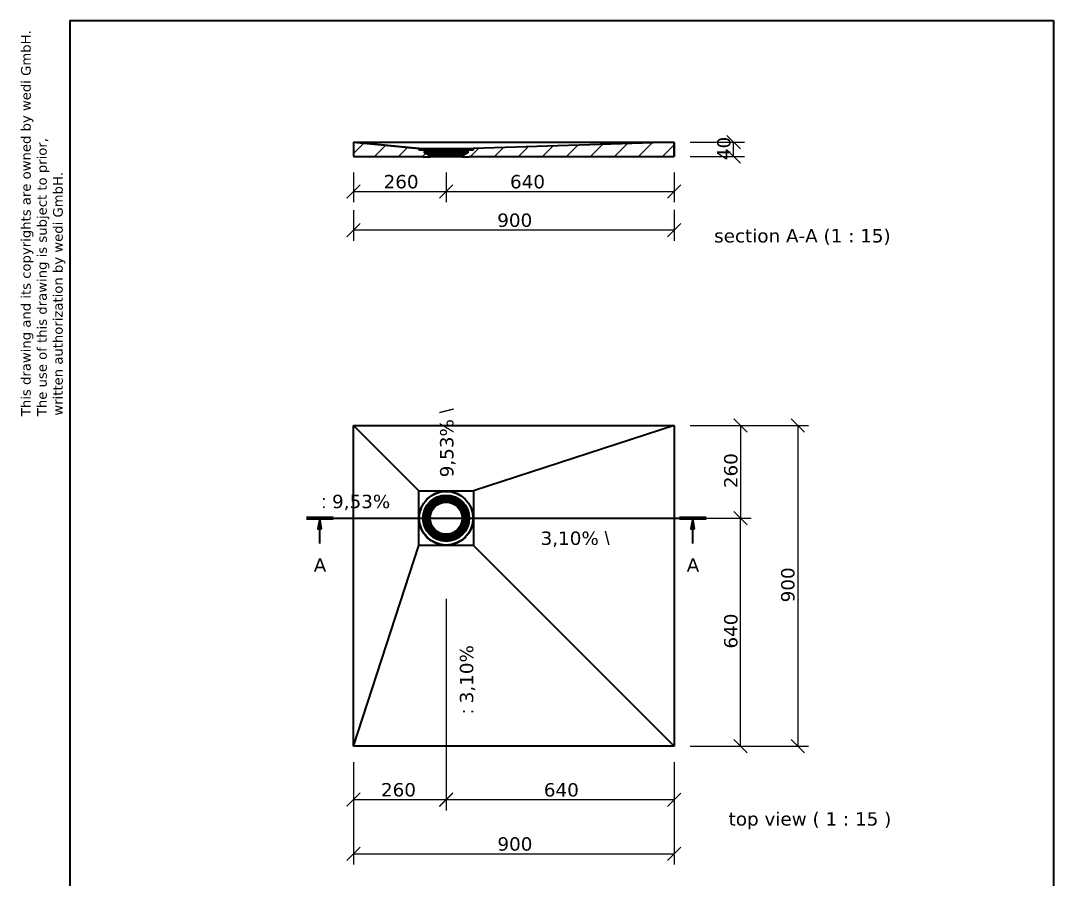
# Model space of a CAD drawing. Header units: millimetres. Extents: x 102 to 3000, y 150 to 4305.
# Drawn here: x 102 to 3000, y 1895 to 4305 of the extents above; entities that cross this region are included whole.
import ezdxf

# ---------------------------------------------------------------- set-up
doc = ezdxf.new("R2010")
doc.units = ezdxf.units.MM
doc.header["$LTSCALE"] = 15
for name, color, linetype, lineweight in [('_Sichtbarkanten', 7, 'Continuous', 35), ('Bemaßung (ISO)', 7, 'Continuous', 25), ('Rahmen (ISO)', 7, 'Continuous', 35), ('Schnittlinie (ISO)', 7, 'Continuous', 35), ('Schraffur (ISO)', 7, 'Continuous', 13), ('Symbol (ISO)', 7, 'Continuous', 25), ('Verdeckt (ISO)', 7, 'Continuous', 35)]:
    doc.layers.add(name, color=color, linetype=linetype, lineweight=lineweight)
doc.styles.add('Bezeichnungstext (DIN)', font='verdana.ttf')
doc.styles.add('Notiztext (DIN)', font='verdana.ttf')
doc.styles.add('Textstil65', font='verdana.ttf')
doc.dimstyles.new('Standard (DIN)', dxfattribs={"dimscale": 15, "dimtxt": 2.5, "dimasz": 2.5, "dimexe": 2, "dimexo": 10, "dimgap": 0.5, "dimtad": 1, "dimdec": 1, "dimrnd": 1e-08, "dimtxsty": 'Notiztext (DIN)', "dimblk": 'OBLIQUE', "dimcen": 0.09, "dimclrd": 256, "dimclre": 256, "dimclrt": 256, "dimadec": 0, "dimazin": 2, "dimtfac": 1, "dimtmove": 0, "dimatfit": 3, "dimfxl": 0, "dimtolj": 1, "dimtzin": 0, "dimlwd": -1, "dimlwe": -1, "dimarcsym": 0})
doc.dimstyles.new('Standard (DIN)-03', dxfattribs={"dimscale": 15, "dimtxt": 2.5, "dimasz": 2.5, "dimexe": 2, "dimexo": 3, "dimgap": 0.5, "dimtad": 1, "dimdec": 1, "dimrnd": 1e-08, "dimtxsty": 'Notiztext (DIN)', "dimblk": 'OBLIQUE', "dimcen": 0.09, "dimclrd": 256, "dimclre": 256, "dimclrt": 256, "dimadec": 0, "dimazin": 2, "dimtfac": 1, "dimtmove": 0, "dimatfit": 3, "dimfxl": 0, "dimtolj": 1, "dimtzin": 0, "dimlwd": -1, "dimlwe": -1, "dimarcsym": 0})

# ---------------------------------------------------------------- blocks, each defined once
blk = doc.blocks.new('Ränder Wedi_hoch')
at = {"layer": 'Rahmen (ISO)'}
for p, q in [((16, 287), (16, 10)), ((16, 287), (200, 287)), ((200, 287), (200, 10)), ((16, 10), (200, 10))]:
    blk.add_line(p, q, dxfattribs=at)
at = {"layer": 'Rahmen (ISO)', "char_height": 1.8, "attachment_point": 7, "rotation": 90, "style": 'Textstil65'}
for s, insert in [('This drawing and its copyrights are owned by wedi GmbH.', (9.2, 213)), ('The use of this drawing is subject to prior,', (12.2, 213)), ('written authorization by wedi GmbH.', (15.19, 213.1)), ('unterliegt dem Urheberrecht. Die Verwendung bedarf in jedem', (12.2, 10.21)), ('Fall der vorherigen, schriftlichen Zustimmung der wedi GmbH.', (15.19, 10.24)), ('Diese Zeichnung / Skizze ist Eigentum der wedi GmbH und ', (9.2, 10.24))]:
    blk.add_mtext(s, dxfattribs=dict(at, insert=insert))
blk = doc.blocks.new('2DTransSchnitt0')
at = {"layer": 'Schnittlinie (ISO)', "linetype": 'Continuous'}
for p, q in [((60.3, 193.9), (135.02, 193.91)), ((62.77, 193.9), (62.42, 191.9)), ((62.77, 191.9), (62.77, 193.9)), ((63.12, 191.9), (62.77, 193.9)), ((132.54, 193.91), (132.19, 191.91)), ((132.54, 191.91), (132.54, 193.91)), ((132.89, 191.91), (132.54, 193.91)), ((62.42, 191.9), (63.12, 191.9)), ((62.77, 189.2), (62.77, 191.9)), ((132.19, 191.91), (132.89, 191.91)), ((132.54, 189.2), (132.54, 191.91))]:
    blk.add_line(p, q, dxfattribs=at)
at = {"layer": 'Schnittlinie (ISO)', "linetype": 'Continuous', "lineweight": 70}
for p, q in [((60.3, 193.9), (65.25, 193.9)), ((130.06, 193.91), (135.02, 193.91))]:
    blk.add_line(p, q, dxfattribs=at)
at = {"layer": 'Schnittlinie (ISO)', "linetype": 'Continuous', "flags": 128}
for points in [[(63.12, 191.9), (62.77, 193.9), (62.42, 191.9), (63.12, 191.9)], [(132.89, 191.91), (132.54, 193.91), (132.19, 191.91), (132.89, 191.91)]]:
    blk.add_lwpolyline(points, dxfattribs=at)
at = {"layer": 'Schnittlinie (ISO)'}
for points in [[(63.12, 191.9), (62.77, 193.9), (62.42, 191.9), (63.12, 191.9)], [(132.89, 191.91), (132.54, 193.91), (132.19, 191.91), (132.89, 191.91)]]:
    blk.add_solid(points, dxfattribs=at)
at = {"layer": 'Schnittlinie (ISO)', "char_height": 2.5, "attachment_point": 7, "style": 'Bezeichnungstext (DIN)'}
for insert in [(61.64, 183.9), (131.41, 183.91)]:
    blk.add_mtext('A', dxfattribs=dict(at, insert=insert))
blk = doc.blocks.new('_Oblique')
at = {"color": 0, "linetype": 'ByBlock', "lineweight": -2}
blk.add_line((-0.5, -0.5), (0.5, 0.5), dxfattribs=at)
blk = doc.blocks.new('*D41')
at = {"layer": 'Bemaßung (ISO)', "transparency": 16777216}
for p, q in [((1036.1, 3878.6), (1036.1, 3795.4)), ((1296.1, 3878.7), (1296.1, 3795.4)), ((1036.1, 3825.4), (1296.1, 3825.4))]:
    blk.add_line(p, q, dxfattribs=at)
at = {"layer": 'Defpoints', "color": 0, "transparency": 16777216}
for p in [(1036.1, 3923.6), (1296.1, 3923.7), (1296.1, 3825.4)]:
    blk.add_point(p, dxfattribs=at)
at = {"layer": 'Bemaßung (ISO)', "transparency": 16777216, "xscale": 37.5, "yscale": 37.5, "zscale": 37.5, "rotation": 180}
blk.add_blockref('_Oblique', (1036.1, 3825.4), dxfattribs=at)
at = {"layer": 'Bemaßung (ISO)', "transparency": 16777216, "xscale": 37.5, "yscale": 37.5, "zscale": 37.5}
blk.add_blockref('_Oblique', (1296.1, 3825.4), dxfattribs=at)
at = {"layer": 'Bemaßung (ISO)', "transparency": 16777216, "insert": (1120.6, 3871.9), "char_height": 37.5, "attachment_point": 1, "style": 'Notiztext (DIN)'}
blk.add_mtext('\\A1;260', dxfattribs=at)
blk = doc.blocks.new('*D42')
at = {"layer": 'Bemaßung (ISO)', "transparency": 16777216}
for p, q in [((1296.1, 3878), (1296.1, 3795.4)), ((1936.1, 3878.7), (1936.1, 3795.4)), ((1296.1, 3825.4), (1936.1, 3825.4))]:
    blk.add_line(p, q, dxfattribs=at)
at = {"layer": 'Defpoints', "color": 0, "transparency": 16777216}
for p in [(1296.1, 3923), (1936.1, 3923.7), (1936.1, 3825.4)]:
    blk.add_point(p, dxfattribs=at)
at = {"layer": 'Bemaßung (ISO)', "transparency": 16777216, "xscale": 37.5, "yscale": 37.5, "zscale": 37.5, "rotation": 180}
blk.add_blockref('_Oblique', (1296.1, 3825.4), dxfattribs=at)
at = {"layer": 'Bemaßung (ISO)', "transparency": 16777216, "xscale": 37.5, "yscale": 37.5, "zscale": 37.5}
blk.add_blockref('_Oblique', (1936.1, 3825.4), dxfattribs=at)
at = {"layer": 'Bemaßung (ISO)', "transparency": 16777216, "insert": (1475.3, 3871.9), "char_height": 37.5, "attachment_point": 1, "style": 'Notiztext (DIN)'}
blk.add_mtext('\\A1;640', dxfattribs=at)
blk = doc.blocks.new('*D43')
at = {"layer": 'Bemaßung (ISO)', "transparency": 16777216}
for p, q in [((1981, 3963.7), (2132.9, 3963.7)), ((2102.9, 3923.7), (2102.9, 3963.7)), ((1981.1, 3923.7), (2132.9, 3923.7))]:
    blk.add_line(p, q, dxfattribs=at)
at = {"layer": 'Defpoints', "color": 0, "transparency": 16777216}
for p in [(1936, 3963.7), (2102.9, 3963.7), (1936.1, 3923.7)]:
    blk.add_point(p, dxfattribs=at)
at = {"layer": 'Bemaßung (ISO)', "transparency": 16777216, "xscale": 37.5, "yscale": 37.5, "zscale": 37.5}
for p, rotation in [((2102.9, 3963.7), 90), ((2102.9, 3923.7), 270)]:
    blk.add_blockref('_Oblique', p, dxfattribs=dict(at, rotation=rotation))
at = {"layer": 'Bemaßung (ISO)', "transparency": 16777216, "insert": (2056.4, 3913.6), "char_height": 37.5, "attachment_point": 1, "rotation": 90, "style": 'Notiztext (DIN)'}
blk.add_mtext('\\A1;40', dxfattribs=at)
blk = doc.blocks.new('*D44')
at = {"layer": 'Bemaßung (ISO)', "transparency": 16777216}
for p, q in [((1036.1, 2223.6), (1036.1, 1936.7)), ((1936.1, 2223.6), (1936.1, 1936.7)), ((1036.1, 1966.7), (1936.1, 1966.7))]:
    blk.add_line(p, q, dxfattribs=at)
at = {"layer": 'Defpoints', "color": 0, "transparency": 16777216}
for p in [(1036.1, 2268.6), (1936.1, 2268.6), (1936.1, 1966.7)]:
    blk.add_point(p, dxfattribs=at)
at = {"layer": 'Bemaßung (ISO)', "transparency": 16777216, "xscale": 37.5, "yscale": 37.5, "zscale": 37.5, "rotation": 180}
blk.add_blockref('_Oblique', (1036.1, 1966.7), dxfattribs=at)
at = {"layer": 'Bemaßung (ISO)', "transparency": 16777216, "xscale": 37.5, "yscale": 37.5, "zscale": 37.5}
blk.add_blockref('_Oblique', (1936.1, 1966.7), dxfattribs=at)
at = {"layer": 'Bemaßung (ISO)', "transparency": 16777216, "insert": (1440, 2013.2), "char_height": 37.5, "attachment_point": 1, "style": 'Notiztext (DIN)'}
blk.add_mtext('\\A1;900', dxfattribs=at)
blk = doc.blocks.new('*D45')
at = {"layer": 'Bemaßung (ISO)', "transparency": 16777216}
for p, q in [((1981.1, 3168.6), (2312.6, 3168.6)), ((2282.6, 3168.6), (2282.6, 2268.6)), ((1981.1, 2268.6), (2312.6, 2268.6))]:
    blk.add_line(p, q, dxfattribs=at)
at = {"layer": 'Defpoints', "color": 0, "transparency": 16777216}
for p in [(1936.1, 3168.6), (1936.1, 2268.6), (2282.6, 2268.6)]:
    blk.add_point(p, dxfattribs=at)
at = {"layer": 'Bemaßung (ISO)', "transparency": 16777216, "xscale": 37.5, "yscale": 37.5, "zscale": 37.5}
for p, rotation in [((2282.6, 3168.6), 90), ((2282.6, 2268.6), 270)]:
    blk.add_blockref('_Oblique', p, dxfattribs=dict(at, rotation=rotation))
at = {"layer": 'Bemaßung (ISO)', "transparency": 16777216, "insert": (2236, 2672.5), "char_height": 37.5, "attachment_point": 1, "rotation": 90, "style": 'Notiztext (DIN)'}
blk.add_mtext('\\A1;900', dxfattribs=at)
blk = doc.blocks.new('*D46')
at = {"layer": 'Bemaßung (ISO)', "transparency": 16777216}
for p, q in [((1296.1, 2682.1), (1296.1, 2088.8)), ((1036.2, 2118.8), (1036.2, 2088.8)), ((1036.2, 2118.8), (1296.1, 2118.8))]:
    blk.add_line(p, q, dxfattribs=at)
at = {"layer": 'Defpoints', "color": 0, "transparency": 16777216}
for p in [(1296.1, 2832.1), (1036.2, 2268.8), (1296.1, 2118.8)]:
    blk.add_point(p, dxfattribs=at)
at = {"layer": 'Bemaßung (ISO)', "transparency": 16777216, "xscale": 37.5, "yscale": 37.5, "zscale": 37.5, "rotation": 180}
blk.add_blockref('_Oblique', (1036.2, 2118.8), dxfattribs=at)
at = {"layer": 'Bemaßung (ISO)', "transparency": 16777216, "xscale": 37.5, "yscale": 37.5, "zscale": 37.5}
blk.add_blockref('_Oblique', (1296.1, 2118.8), dxfattribs=at)
at = {"layer": 'Bemaßung (ISO)', "transparency": 16777216, "insert": (1113.2, 2165.3), "char_height": 37.5, "attachment_point": 1, "style": 'Notiztext (DIN)'}
blk.add_mtext('\\A1;260', dxfattribs=at)
blk = doc.blocks.new('*D47')
at = {"layer": 'Bemaßung (ISO)', "transparency": 16777216}
for p, q in [((1296.1, 2682.1), (1296.1, 2088.6)), ((1936.1, 2118.6), (1296.1, 2118.6)), ((1936.1, 2118.6), (1936.1, 2088.6))]:
    blk.add_line(p, q, dxfattribs=at)
at = {"layer": 'Defpoints', "color": 0, "transparency": 16777216}
for p in [(1296.1, 2832.1), (1936.1, 2268.6), (1296.1, 2118.6)]:
    blk.add_point(p, dxfattribs=at)
at = {"layer": 'Bemaßung (ISO)', "transparency": 16777216, "xscale": 37.5, "yscale": 37.5, "zscale": 37.5, "rotation": 180}
blk.add_blockref('_Oblique', (1296.1, 2118.6), dxfattribs=at)
at = {"layer": 'Bemaßung (ISO)', "transparency": 16777216, "xscale": 37.5, "yscale": 37.5, "zscale": 37.5}
blk.add_blockref('_Oblique', (1936.1, 2118.6), dxfattribs=at)
at = {"layer": 'Bemaßung (ISO)', "transparency": 16777216, "insert": (1570.3, 2165.1), "char_height": 37.5, "attachment_point": 1, "style": 'Notiztext (DIN)'}
blk.add_mtext('\\A1;640', dxfattribs=at)
blk = doc.blocks.new('*D48')
at = {"layer": 'Bemaßung (ISO)', "transparency": 16777216}
for p, q in [((2085.9, 3168.4), (2152.5, 3168.4)), ((2122.5, 3168.4), (2122.5, 2908.5)), ((1522.6, 2908.5), (2152.5, 2908.5))]:
    blk.add_line(p, q, dxfattribs=at)
at = {"layer": 'Defpoints', "color": 0, "transparency": 16777216}
for p in [(1935.9, 3168.4), (1372.6, 2908.5), (2122.5, 2908.5)]:
    blk.add_point(p, dxfattribs=at)
at = {"layer": 'Bemaßung (ISO)', "transparency": 16777216, "xscale": 37.5, "yscale": 37.5, "zscale": 37.5}
for p, rotation in [((2122.5, 3168.4), 90), ((2122.5, 2908.5), 270)]:
    blk.add_blockref('_Oblique', p, dxfattribs=dict(at, rotation=rotation))
at = {"layer": 'Bemaßung (ISO)', "transparency": 16777216, "insert": (2076, 2993), "char_height": 37.5, "attachment_point": 1, "rotation": 90, "style": 'Notiztext (DIN)'}
blk.add_mtext('\\A1;260', dxfattribs=at)
blk = doc.blocks.new('*D49')
at = {"layer": 'Bemaßung (ISO)', "transparency": 16777216}
for p, q in [((1522.6, 2908.5), (2152.5, 2908.5)), ((2122.5, 2268.6), (2122.5, 2908.5)), ((2086.1, 2268.6), (2152.5, 2268.6))]:
    blk.add_line(p, q, dxfattribs=at)
at = {"layer": 'Defpoints', "color": 0, "transparency": 16777216}
for p in [(1372.6, 2908.5), (2122.5, 2908.5), (1936.1, 2268.6)]:
    blk.add_point(p, dxfattribs=at)
at = {"layer": 'Bemaßung (ISO)', "transparency": 16777216, "xscale": 37.5, "yscale": 37.5, "zscale": 37.5}
for p, rotation in [((2122.5, 2908.5), 90), ((2122.5, 2268.6), 270)]:
    blk.add_blockref('_Oblique', p, dxfattribs=dict(at, rotation=rotation))
at = {"layer": 'Bemaßung (ISO)', "transparency": 16777216, "insert": (2076, 2542.8), "char_height": 37.5, "attachment_point": 1, "rotation": 90, "style": 'Notiztext (DIN)'}
blk.add_mtext('\\A1;640', dxfattribs=at)
blk = doc.blocks.new('*D50')
at = {"layer": 'Bemaßung (ISO)', "transparency": 16777216}
for p, q in [((1036.1, 3773.6), (1036.1, 3687.2)), ((1936.1, 3773.7), (1936.1, 3687.2)), ((1936.1, 3717.2), (1036.1, 3717.2))]:
    blk.add_line(p, q, dxfattribs=at)
at = {"layer": 'Defpoints', "color": 0, "transparency": 16777216}
for p in [(1036.1, 3923.6), (1936.1, 3923.7), (1036.1, 3717.2)]:
    blk.add_point(p, dxfattribs=at)
at = {"layer": 'Bemaßung (ISO)', "transparency": 16777216, "xscale": 37.5, "yscale": 37.5, "zscale": 37.5}
for p, rotation in [((1036.1, 3717.2), 180.0023921007455), ((1936.1, 3717.2), 0.002392100745485237)]:
    blk.add_blockref('_Oblique', p, dxfattribs=dict(at, rotation=rotation))
at = {"layer": 'Bemaßung (ISO)', "transparency": 16777216, "insert": (1439.5, 3763.8), "char_height": 37.5, "attachment_point": 1, "rotation": 0.0024, "style": 'Notiztext (DIN)'}
blk.add_mtext('\\A1;900', dxfattribs=at)

msp = doc.modelspace()

# ---------------------------------------------------------------- hatches: boundary and pattern name
at = {"layer": 'Schraffur (ISO)'}
h = msp.add_hatch(dxfattribs=at)
h.set_pattern_fill('ANSI31', color=256, scale=381, style=0)
h.set_pattern_definition([(45, (0, 0), (-33.67596, 33.67596), [])])
h.paths.add_polyline_path([(1341.56, 3924.91), (1343.31, 3924.91), (1343.31, 3927.61), (1356.31, 3935.91), (1356.31, 3943.91), (1371.31, 3943.91), (1371.31, 3944.91), (1354.01, 3944.91), (1353.51, 3944.41), (1353.51, 3939.41), (1351.81, 3939.41), (1351.31, 3938.91), (1351.31, 3937.41), (1347.31, 3934.86), (1347.31, 3932.54), (1345.01, 3931.07), (1345.01, 3932.91), (1342.57, 3931.35), (1341.56, 3929.61)])
h.paths.add_polyline_path([(1248.81, 3924.91), (1250.56, 3924.91), (1250.56, 3929.61), (1249.56, 3931.35), (1247.11, 3932.91), (1247.11, 3931.07), (1244.81, 3932.54), (1244.81, 3934.85), (1240.81, 3937.41), (1240.81, 3938.91), (1240.31, 3939.41), (1238.61, 3939.41), (1238.61, 3944.41), (1238.11, 3944.91), (1220.81, 3944.91), (1220.81, 3943.91), (1235.81, 3943.91), (1235.81, 3935.91), (1248.81, 3927.61)])
h.paths.add_polyline_path([(1248.06, 3926.91), (1235.56, 3933.91), (1235.56, 3941.91), (1220.06, 3941.91), (1220.06, 3946.16), (1219.62, 3946.16), (1036.18, 3963.64), (1036.06, 3962.4), (1036.06, 3923.65), (1231.06, 3923.66), (1231.06, 3922.96), (1251.06, 3922.96), (1251.06, 3923.66), (1248.06, 3923.66)])
h.paths.add_polyline_path([(1356.56, 3933.91), (1344.06, 3926.91), (1344.06, 3923.66), (1341.06, 3923.66), (1341.06, 3922.96), (1361.06, 3922.96), (1361.06, 3923.66), (1936.06, 3923.69), (1936.06, 3962.44), (1936.02, 3963.69), (1372.54, 3946.16), (1372.06, 3946.16), (1372.06, 3941.91), (1356.56, 3941.91)])

# ---------------------------------------------------------------- linework, layer by layer
at = {"layer": '_Sichtbarkanten'}
for p, q in [((1036.18, 3963.64), (1036.06, 3962.4)), ((1036.06, 3962.4), (1036.06, 3923.65)), ((1219.62, 3946.16), (1036.18, 3963.64)), ((1036.18, 3963.64), (1036.19, 3963.64)), ((1036.19, 3963.64), (1935.86, 3963.68)), ((1036.19, 3963.64), (1219.62, 3946.16)), ((1220.06, 3946.16), (1219.62, 3946.16)), ((1220.06, 3941.91), (1220.06, 3946.16)), ((1220.06, 3946.16), (1372.06, 3946.16)), ((1235.56, 3941.91), (1220.06, 3941.91)), ((1238.11, 3944.91), (1220.81, 3944.91)), ((1220.81, 3944.91), (1220.81, 3943.91)), ((1220.81, 3943.91), (1235.81, 3943.91)), ((1235.56, 3933.91), (1235.56, 3941.91)), ((1235.81, 3941.91), (1235.56, 3941.91)), ((1235.81, 3943.91), (1235.81, 3935.91)), ((1238.61, 3944.41), (1238.11, 3944.91)), ((1354.01, 3944.91), (1238.11, 3944.91)), ((1238.61, 3939.41), (1238.61, 3944.41)), ((1238.61, 3944.41), (1353.51, 3944.41)), ((1354.01, 3944.91), (1353.51, 3944.41)), ((1353.51, 3944.41), (1353.51, 3939.41)), ((1371.31, 3944.91), (1354.01, 3944.91)), ((1356.31, 3943.91), (1371.31, 3943.91)), ((1356.31, 3935.91), (1356.31, 3943.91)), ((1356.56, 3941.91), (1356.31, 3941.91)), ((1372.06, 3941.91), (1356.56, 3941.91)), ((1356.56, 3941.91), (1356.56, 3933.91)), ((1371.31, 3943.91), (1371.31, 3944.91)), ((1372.54, 3946.16), (1372.06, 3946.16)), ((1372.06, 3946.16), (1372.06, 3941.91)), ((1936.02, 3963.69), (1372.54, 3946.16)), ((1936.06, 3962.44), (1936.02, 3963.69)), ((1936.03, 3963.69), (1936.02, 3963.69)), ((1936.07, 3962.44), (1936.03, 3963.69)), ((1936.06, 3923.69), (1936.06, 3962.44)), ((1936.07, 3962.44), (1936.06, 3962.44)), ((1936.07, 3962.44), (1936.07, 3923.69)), ((1036.06, 3923.65), (1231.06, 3923.66)), ((1231.06, 3923.66), (1231.06, 3922.96)), ((1231.06, 3922.96), (1251.06, 3922.96)), ((1248.06, 3926.91), (1235.56, 3933.91)), ((1238.94, 3933.91), (1235.56, 3933.91)), ((1235.81, 3935.91), (1248.81, 3927.61)), ((1240.31, 3939.41), (1238.61, 3939.41)), ((1240.81, 3938.91), (1240.31, 3939.41)), ((1351.81, 3939.41), (1240.31, 3939.41)), ((1240.81, 3937.41), (1240.81, 3938.91)), ((1240.81, 3938.91), (1351.31, 3938.91)), ((1244.81, 3934.85), (1240.81, 3937.41)), ((1351.31, 3937.41), (1240.81, 3937.41)), ((1347.31, 3934.86), (1244.81, 3934.85)), ((1244.81, 3932.54), (1244.81, 3934.85)), ((1247.11, 3931.07), (1244.81, 3932.54)), ((1247.11, 3932.54), (1244.81, 3932.54)), ((1249.56, 3931.35), (1247.11, 3932.91)), ((1247.11, 3932.91), (1247.11, 3931.07)), ((1345.01, 3932.91), (1247.11, 3932.91)), ((1248.06, 3923.66), (1248.06, 3926.91)), ((1248.06, 3926.91), (1248.81, 3926.91)), ((1251.06, 3923.66), (1248.06, 3923.66)), ((1248.81, 3927.61), (1248.81, 3924.91)), ((1248.81, 3924.91), (1250.56, 3924.91)), ((1250.56, 3929.61), (1249.56, 3931.35)), ((1342.57, 3931.35), (1249.56, 3931.35)), ((1250.56, 3924.91), (1250.56, 3929.61)), ((1341.56, 3929.61), (1250.56, 3929.61)), ((1341.56, 3924.91), (1250.56, 3924.91)), ((1251.06, 3922.96), (1251.06, 3923.66)), ((1251.06, 3923.66), (1341.06, 3923.66)), ((1341.06, 3922.96), (1251.06, 3922.96)), ((1344.06, 3923.66), (1341.06, 3923.66)), ((1341.06, 3923.66), (1341.06, 3922.96)), ((1341.06, 3922.96), (1361.06, 3922.96)), ((1342.57, 3931.35), (1341.56, 3929.61)), ((1341.56, 3929.61), (1341.56, 3924.91)), ((1341.56, 3924.91), (1343.31, 3924.91)), ((1345.01, 3932.91), (1342.57, 3931.35)), ((1343.31, 3927.61), (1356.31, 3935.91)), ((1343.31, 3924.91), (1343.31, 3927.61)), ((1343.31, 3926.91), (1344.06, 3926.91)), ((1356.56, 3933.91), (1344.06, 3926.91)), ((1344.06, 3926.91), (1344.06, 3923.66)), ((1345.01, 3931.07), (1345.01, 3932.91)), ((1347.31, 3932.54), (1345.01, 3931.07)), ((1347.31, 3932.54), (1345.01, 3932.54)), ((1351.31, 3937.41), (1347.31, 3934.86)), ((1347.31, 3934.86), (1347.31, 3932.54)), ((1351.81, 3939.41), (1351.31, 3938.91)), ((1351.31, 3938.91), (1351.31, 3937.41)), ((1353.51, 3939.41), (1351.81, 3939.41)), ((1356.56, 3933.91), (1353.18, 3933.91)), ((1361.06, 3923.66), (1936.06, 3923.69)), ((1361.06, 3922.96), (1361.06, 3923.66)), ((1936.07, 3923.69), (1936.06, 3923.69)), ((1036.1, 3168.57), (1936.1, 3168.57)), ((1036.1, 2268.57), (1036.1, 3168.57)), ((1036.1, 3168.57), (1036.22, 3168.45)), ((1036.22, 3168.45), (1935.9, 3168.45)), ((1036.22, 2268.77), (1036.22, 3168.45)), ((1036.22, 3168.45), (1219.66, 2985.01)), ((1935.9, 3168.45), (1372.59, 2985.01)), ((1935.9, 3168.45), (1936.07, 3168.45)), ((1936.1, 3168.57), (1936.07, 3168.45)), ((1936.07, 3168.45), (1936.07, 2268.6)), ((1936.1, 3168.57), (1936.1, 2268.57)), ((1219.66, 2985.01), (1372.59, 2985.01)), ((1219.66, 2832.08), (1219.66, 2985.01)), ((1372.59, 2985.01), (1372.59, 2832.08)), ((1036.22, 2268.77), (1219.66, 2832.08)), ((1372.59, 2832.08), (1219.66, 2832.08)), ((1936.07, 2268.6), (1372.59, 2832.08)), ((1036.1, 2268.57), (1036.22, 2268.6)), ((1936.1, 2268.57), (1036.1, 2268.57)), ((1036.22, 2268.77), (1036.22, 2268.6)), ((1936.07, 2268.6), (1036.22, 2268.6)), ((1936.1, 2268.57), (1936.07, 2268.6))]:
    msp.add_line(p, q, dxfattribs=at)
for radius in [76, 75.25, 57.95, 57.45, 55.75, 55.25, 51.25, 48.95, 46.5, 45.5, 45]:
    msp.add_circle((1296.1, 2908.57), radius, dxfattribs=at)
at = {"layer": 'Verdeckt (ISO)'}
for radius in [65, 60.5, 60.25, 48, 47.25]:
    msp.add_circle((1296.1, 2908.57), radius, dxfattribs=at)

# ---------------------------------------------------------------- block references
at = {"xscale": 15, "yscale": 15, "zscale": 15}
msp.add_blockref('Ränder Wedi_hoch', (0, 0), dxfattribs=at)
at = {"layer": 'Schnittlinie (ISO)', "xscale": 15, "yscale": 15, "zscale": 15}
msp.add_blockref('2DTransSchnitt0', (0, 0), dxfattribs=at)

# ---------------------------------------------------------------- texts
at = {"layer": 'Symbol (ISO)', "char_height": 37.5, "attachment_point": 7, "style": 'Bezeichnungstext (DIN)'}
for s, insert in [('section A-A (1 : 15)', (2048.17, 3675.79)), ('top view ( 1 : 15 )', (2088.79, 2035.28))]:
    msp.add_mtext(s, dxfattribs=dict(at, insert=insert))
at = {"layer": 'Symbol (ISO)', "char_height": 37.5, "attachment_point": 1, "rotation": 90, "style": 'Notiztext (DIN)'}
for s, insert, width in [('{9,53% \\fAIGDT|b0|i0;\\H37.3096;\\\\}', (1278.97, 3023.39), 259.9982), ('{\\fAIGDT|b0|i0;\\H37.3096;:\\fVerdana|b0|i0;\\H37.5000; 3,10%}', (1334.65, 2358.95), 262.2671)]:
    msp.add_mtext(s, dxfattribs=dict(at, insert=insert, width=width))
at = {"layer": 'Symbol (ISO)', "char_height": 37.5, "attachment_point": 1, "style": 'Notiztext (DIN)'}
for s, insert, width in [('{\\fAIGDT|b0|i0;\\H37.3096;:\\fVerdana|b0|i0;\\H37.5000; 9,53%}', (945.68, 2974.38), 262.2671), ('{3,10% \\fAIGDT|b0|i0;\\H37.3096;\\\\}', (1561.17, 2871.25), 259.9982)]:
    msp.add_mtext(s, dxfattribs=dict(at, insert=insert, width=width))

# ---------------------------------------------------------------- dimensions: what is measured, and where the dimension line sits
at = {"layer": 'Bemaßung (ISO)'}
for base, p1, p2, angle, dimstyle, override, picture, middle in [((2102.91, 3963.69), (1936.06, 3923.69), (1936.02, 3963.69), 90, 'Standard (DIN)-03', {"dimdec": 1, "dimtp": 0, "dimtm": 0, "dimtdec": 2, "dimtofl": 1, "dimatfit": 1}, '*D43', (2102.91, 3943.69)), ((1296.06, 3825.36), (1036.06, 3923.65), (1296.06, 3923.66), 180, 'Standard (DIN)-03', {"dimdec": 1, "dimtp": 0, "dimtm": 0, "dimtdec": 2, "dimtofl": 0, "dimatfit": 1}, '*D41', (1166.06, 3825.36)), ((1036.07, 3717.21), (1936.07, 3923.69), (1036.06, 3923.65), 0.00239, 'Standard (DIN)', {"dimdec": 1, "dimtp": 0, "dimtm": 0, "dimtdec": 2, "dimtofl": 0, "dimatfit": 1}, '*D50', (1485.54, 3717.23)), ((1936.06, 3825.37), (1296.06, 3922.96), (1936.06, 3923.69), 180, 'Standard (DIN)-03', {"dimdec": 1, "dimtp": 0, "dimtm": 0, "dimtdec": 2, "dimtofl": 0, "dimatfit": 1}, '*D42', (1521.06, 3825.37)), ((2122.54, 2908.55), (1935.9, 3168.45), (1372.59, 2908.55), 270, 'Standard (DIN)', {"dimdec": 0, "dimtp": 0, "dimtm": 0, "dimtdec": 0, "dimtofl": 0, "dimatfit": 1}, '*D48', (2122.54, 3038.5)), ((2282.57, 2268.57), (1936.1, 3168.57), (1936.1, 2268.57), 90, 'Standard (DIN)-03', {"dimdec": 1, "dimtp": 0, "dimtm": 0, "dimtdec": 2, "dimtofl": 0, "dimatfit": 1}, '*D45', (2282.57, 2718.57)), ((2122.54, 2908.55), (1936.07, 2268.6), (1372.59, 2908.55), 90, 'Standard (DIN)', {"dimdec": 0, "dimtp": 0, "dimtm": 0, "dimtdec": 0, "dimtofl": 0, "dimatfit": 1}, '*D49', (2122.54, 2588.57)), ((1296.12, 2118.6), (1936.07, 2268.6), (1296.12, 2832.08), 180, 'Standard (DIN)', {"dimdec": 0, "dimtp": 0, "dimtm": 0, "dimtdec": 0, "dimtofl": 0, "dimatfit": 1}, '*D47', (1616.1, 2118.6)), ((1936.1, 1966.65), (1036.1, 2268.57), (1936.1, 2268.57), 180, 'Standard (DIN)-03', {"dimdec": 1, "dimtp": 0, "dimtm": 0, "dimtdec": 2, "dimtofl": 0, "dimatfit": 1}, '*D44', (1486.1, 1966.65))]:
    dim = msp.add_linear_dim(base=base, p1=p1, p2=p2, angle=angle, dimstyle=dimstyle, override=override, dxfattribs=at)
    dim.commit()
    dim.dimension.update_dxf_attribs({"geometry": picture, "text_midpoint": middle, "dimtype": 160})
dim = msp.add_linear_dim(base=(1296.12, 2118.77), p1=(1036.22, 2268.77), p2=(1296.12, 2832.08), dimstyle='Standard (DIN)', override={"dimdec": 0, "dimtp": 0, "dimtm": 0, "dimtdec": 0, "dimtofl": 0, "dimatfit": 1}, dxfattribs=at)
dim.commit()
dim.dimension.update_dxf_attribs({"geometry": '*D46', "text_midpoint": (1158.65, 2118.77), "dimtype": 160})

doc.saveas('drawing.dxf')
